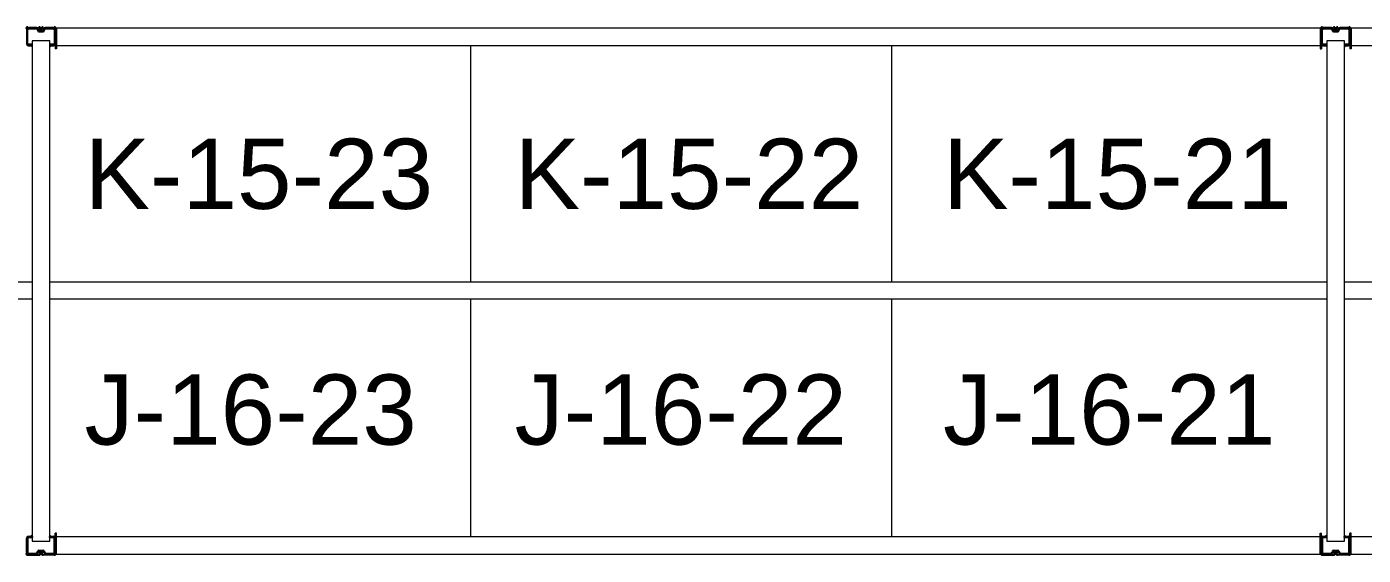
# Model space of a CAD drawing. Header units: inches. Extents: x 2743 to 10591, y -1604 to 5792.
# Drawn here: x 7842.8 to 7995.2, y 4457.9 to 4518.1 of the extents above; entities that cross this region are included whole.
import ezdxf

# ---------------------------------------------------------------- set-up
doc = ezdxf.new("R2010")
doc.units = ezdxf.units.IN
doc.header["$LTSCALE"] = 0.1875
doc.header["$MEASUREMENT"] = 0
for name, color, linetype, lineweight in [('22 Dimension', 7, 'Continuous', 5), ('32 Echelle', 160, 'Continuous', 15), ('33 Poutre', 30, 'Continuous', 15)]:
    doc.layers.add(name, color=color, linetype=linetype, lineweight=lineweight)
doc.styles.add('arial', font='')
doc.styles.get('arial').set_extended_font_data('Arial')

msp = doc.modelspace()

# ---------------------------------------------------------------- hatches: boundary and pattern name
at = {"layer": '32 Echelle'}
for points in [[(7843.39784, 4515.81503), (7843.39784, 4516.00253), (7843.21034, 4516.00253)], [(7843.39784, 4515.81503), (7843.39784, 4516.00253), (7843.21034, 4516.00253)], [(7845.39784, 4515.81503), (7845.39784, 4516.00253), (7845.58534, 4516.00253)], [(7845.39784, 4515.81503), (7845.39784, 4516.00253), (7845.58534, 4516.00253)], [(7991.02284, 4515.81503), (7991.02284, 4516.00253), (7990.83534, 4516.00253)], [(7991.02284, 4515.81503), (7991.02284, 4516.00253), (7990.83534, 4516.00253)], [(7993.02284, 4515.81503), (7993.02284, 4516.00253), (7993.21034, 4516.00253)], [(7993.02284, 4515.81503), (7993.02284, 4516.00253), (7993.21034, 4516.00253)], [(7843.39784, 4460.19003), (7843.39784, 4460.00253), (7843.21034, 4460.00253)], [(7843.39784, 4460.19003), (7843.39784, 4460.00253), (7843.21034, 4460.00253)], [(7845.39784, 4460.19003), (7845.39784, 4460.00253), (7845.58534, 4460.00253)], [(7845.39784, 4460.19003), (7845.39784, 4460.00253), (7845.58534, 4460.00253)], [(7991.02284, 4460.19003), (7991.02284, 4460.00253), (7990.83534, 4460.00253)], [(7991.02284, 4460.19003), (7991.02284, 4460.00253), (7990.83534, 4460.00253)], [(7993.02284, 4460.19003), (7993.02284, 4460.00253), (7993.21034, 4460.00253)], [(7993.02284, 4460.19003), (7993.02284, 4460.00253), (7993.21034, 4460.00253)]]:
    msp.add_hatch(color=256, dxfattribs=at).paths.add_polyline_path(points)

# ---------------------------------------------------------------- linework, layer by layer
at = {"layer": '22 Dimension'}
for p, q in [((7893.39784, 4489.00253), (7893.39784, 4516.00253)), ((7941.39784, 4489.00253), (7941.39784, 4516.00253)), ((7843.39784, 4489.00253), (7697.77284, 4489.00253)), ((7991.02284, 4489.00253), (7845.39784, 4489.00253)), ((8138.64784, 4489.00253), (7993.02284, 4489.00253)), ((7843.39784, 4487.08616), (7697.77284, 4487.08616)), ((7991.02284, 4487.08616), (7845.39784, 4487.08616)), ((7893.39784, 4460.00253), (7893.39784, 4487.08616)), ((7941.39784, 4460.00253), (7941.39784, 4487.08616)), ((8138.64784, 4487.08616), (7993.02284, 4487.08616))]:
    msp.add_line(p, q, dxfattribs=at)
at = {"layer": '32 Echelle', "linetype": 'Continuous', "lineweight": 25}
for p, q in [((7842.77288, 4517.81878), (7842.77288, 4516.18628)), ((7842.77288, 4517.81878), (7842.77288, 4516.18628)), ((7842.86288, 4516.18628), (7842.86288, 4517.81878)), ((7842.86288, 4516.18628), (7842.86288, 4517.81878)), ((7843.88547, 4518.00253), (7842.95663, 4518.00253)), ((7843.88547, 4518.00253), (7842.95663, 4518.00253)), ((7842.95663, 4517.91253), (7843.88547, 4517.91253)), ((7842.95663, 4517.91253), (7843.88547, 4517.91253)), ((7843.97512, 4517.84619), (7844.01903, 4517.70256)), ((7843.97512, 4517.84619), (7844.01903, 4517.70256)), ((7844.1051, 4517.72887), (7844.06119, 4517.8725)), ((7844.1051, 4517.72887), (7844.06119, 4517.8725)), ((7844.60092, 4517.66253), (7844.19475, 4517.66253)), ((7844.60092, 4517.66253), (7844.19475, 4517.66253)), ((7844.19475, 4517.57253), (7844.60092, 4517.57253)), ((7844.19475, 4517.57253), (7844.60092, 4517.57253)), ((7844.73449, 4517.8725), (7844.69057, 4517.72887)), ((7844.73449, 4517.8725), (7844.69057, 4517.72887)), ((7844.77664, 4517.70256), (7844.82055, 4517.84619)), ((7844.77664, 4517.70256), (7844.82055, 4517.84619)), ((7845.83904, 4518.00253), (7844.91021, 4518.00253)), ((7845.83904, 4518.00253), (7844.91021, 4518.00253)), ((7844.91021, 4517.91253), (7845.83904, 4517.91253)), ((7844.91021, 4517.91253), (7845.83904, 4517.91253)), ((7845.93279, 4517.81878), (7845.93279, 4516.18628)), ((7845.93279, 4517.81878), (7845.93279, 4516.18628)), ((7846.02279, 4516.18628), (7846.02279, 4517.81878)), ((7846.02279, 4516.18628), (7846.02279, 4517.81878)), ((7990.39788, 4517.81878), (7990.39788, 4516.18628)), ((7990.39788, 4517.81878), (7990.39788, 4516.18628)), ((7990.48788, 4516.18628), (7990.48788, 4517.81878)), ((7990.48788, 4516.18628), (7990.48788, 4517.81878)), ((7991.51047, 4518.00253), (7990.58163, 4518.00253)), ((7991.51047, 4518.00253), (7990.58163, 4518.00253)), ((7990.58163, 4517.91253), (7991.51047, 4517.91253)), ((7990.58163, 4517.91253), (7991.51047, 4517.91253)), ((7991.60012, 4517.84619), (7991.64403, 4517.70256)), ((7991.60012, 4517.84619), (7991.64403, 4517.70256)), ((7991.7301, 4517.72887), (7991.68619, 4517.8725)), ((7991.7301, 4517.72887), (7991.68619, 4517.8725)), ((7992.22592, 4517.66253), (7991.81975, 4517.66253)), ((7992.22592, 4517.66253), (7991.81975, 4517.66253)), ((7991.81975, 4517.57253), (7992.22592, 4517.57253)), ((7991.81975, 4517.57253), (7992.22592, 4517.57253)), ((7992.35949, 4517.8725), (7992.31557, 4517.72887)), ((7992.35949, 4517.8725), (7992.31557, 4517.72887)), ((7992.40164, 4517.70256), (7992.44555, 4517.84619)), ((7992.40164, 4517.70256), (7992.44555, 4517.84619)), ((7993.46404, 4518.00253), (7992.53521, 4518.00253)), ((7993.46404, 4518.00253), (7992.53521, 4518.00253)), ((7992.53521, 4517.91253), (7993.46404, 4517.91253)), ((7992.53521, 4517.91253), (7993.46404, 4517.91253)), ((7993.55779, 4517.81878), (7993.55779, 4516.18628)), ((7993.55779, 4517.81878), (7993.55779, 4516.18628)), ((7993.64779, 4516.18628), (7993.64779, 4517.81878)), ((7993.64779, 4516.18628), (7993.64779, 4517.81878)), ((7843.37288, 4516.09253), (7842.95663, 4516.09253)), ((7843.37288, 4516.09253), (7842.95663, 4516.09253)), ((7842.95663, 4516.00253), (7843.37288, 4516.00253)), ((7842.95663, 4516.00253), (7843.37288, 4516.00253)), ((7843.37288, 4516.00253), (7843.37288, 4516.09253)), ((7843.37288, 4516.00253), (7843.37288, 4516.09253)), ((7845.83904, 4516.09253), (7845.42279, 4516.09253)), ((7845.42279, 4516.09253), (7845.42279, 4516.00253)), ((7845.83904, 4516.09253), (7845.42279, 4516.09253)), ((7845.42279, 4516.09253), (7845.42279, 4516.00253)), ((7845.42279, 4516.00253), (7845.83904, 4516.00253)), ((7845.42279, 4516.00253), (7845.83904, 4516.00253)), ((7990.99788, 4516.09253), (7990.58163, 4516.09253)), ((7990.99788, 4516.09253), (7990.58163, 4516.09253)), ((7990.58163, 4516.00253), (7990.99788, 4516.00253)), ((7990.58163, 4516.00253), (7990.99788, 4516.00253)), ((7990.99788, 4516.00253), (7990.99788, 4516.09253)), ((7990.99788, 4516.00253), (7990.99788, 4516.09253)), ((7993.46404, 4516.09253), (7993.04779, 4516.09253)), ((7993.04779, 4516.09253), (7993.04779, 4516.00253)), ((7993.46404, 4516.09253), (7993.04779, 4516.09253)), ((7993.04779, 4516.09253), (7993.04779, 4516.00253)), ((7993.04779, 4516.00253), (7993.46404, 4516.00253)), ((7993.04779, 4516.00253), (7993.46404, 4516.00253)), ((7842.77288, 4458.18628), (7842.77288, 4459.81878)), ((7842.77288, 4458.18628), (7842.77288, 4459.81878)), ((7842.86288, 4459.81878), (7842.86288, 4458.18628)), ((7842.86288, 4459.81878), (7842.86288, 4458.18628)), ((7842.95663, 4460.00253), (7843.37288, 4460.00253)), ((7842.95663, 4460.00253), (7843.37288, 4460.00253)), ((7843.37288, 4459.91253), (7842.95663, 4459.91253)), ((7843.37288, 4459.91253), (7842.95663, 4459.91253)), ((7843.37288, 4460.00253), (7843.37288, 4459.91253)), ((7843.37288, 4460.00253), (7843.37288, 4459.91253)), ((7845.42279, 4460.00253), (7845.83904, 4460.00253)), ((7845.42279, 4459.91253), (7845.42279, 4460.00253)), ((7845.42279, 4460.00253), (7845.83904, 4460.00253)), ((7845.42279, 4459.91253), (7845.42279, 4460.00253)), ((7845.83904, 4459.91253), (7845.42279, 4459.91253)), ((7845.83904, 4459.91253), (7845.42279, 4459.91253)), ((7845.93279, 4458.18628), (7845.93279, 4459.81878)), ((7845.93279, 4458.18628), (7845.93279, 4459.81878)), ((7846.02279, 4459.81878), (7846.02279, 4458.18628)), ((7846.02279, 4459.81878), (7846.02279, 4458.18628)), ((7990.39788, 4458.18628), (7990.39788, 4459.81878)), ((7990.39788, 4458.18628), (7990.39788, 4459.81878)), ((7990.48788, 4459.81878), (7990.48788, 4458.18628)), ((7990.48788, 4459.81878), (7990.48788, 4458.18628)), ((7990.58163, 4460.00253), (7990.99788, 4460.00253)), ((7990.58163, 4460.00253), (7990.99788, 4460.00253)), ((7990.99788, 4459.91253), (7990.58163, 4459.91253)), ((7990.99788, 4459.91253), (7990.58163, 4459.91253)), ((7990.99788, 4460.00253), (7990.99788, 4459.91253)), ((7990.99788, 4460.00253), (7990.99788, 4459.91253)), ((7993.04779, 4460.00253), (7993.46404, 4460.00253)), ((7993.04779, 4459.91253), (7993.04779, 4460.00253)), ((7993.04779, 4460.00253), (7993.46404, 4460.00253)), ((7993.04779, 4459.91253), (7993.04779, 4460.00253)), ((7993.46404, 4459.91253), (7993.04779, 4459.91253)), ((7993.46404, 4459.91253), (7993.04779, 4459.91253)), ((7993.55779, 4458.18628), (7993.55779, 4459.81878)), ((7993.55779, 4458.18628), (7993.55779, 4459.81878)), ((7993.64779, 4459.81878), (7993.64779, 4458.18628)), ((7993.64779, 4459.81878), (7993.64779, 4458.18628)), ((7842.95663, 4458.09253), (7843.88547, 4458.09253)), ((7842.95663, 4458.09253), (7843.88547, 4458.09253)), ((7843.88547, 4458.00253), (7842.95663, 4458.00253)), ((7843.88547, 4458.00253), (7842.95663, 4458.00253)), ((7843.97512, 4458.15887), (7844.01903, 4458.3025)), ((7843.97512, 4458.15887), (7844.01903, 4458.3025)), ((7844.1051, 4458.27619), (7844.06119, 4458.13256)), ((7844.1051, 4458.27619), (7844.06119, 4458.13256)), ((7844.19475, 4458.43253), (7844.60092, 4458.43253)), ((7844.19475, 4458.43253), (7844.60092, 4458.43253)), ((7844.60092, 4458.34253), (7844.19475, 4458.34253)), ((7844.60092, 4458.34253), (7844.19475, 4458.34253)), ((7844.73449, 4458.13256), (7844.69057, 4458.27619)), ((7844.73449, 4458.13256), (7844.69057, 4458.27619)), ((7844.77664, 4458.3025), (7844.82055, 4458.15887)), ((7844.77664, 4458.3025), (7844.82055, 4458.15887)), ((7844.91021, 4458.09253), (7845.83904, 4458.09253)), ((7844.91021, 4458.09253), (7845.83904, 4458.09253)), ((7845.83904, 4458.00253), (7844.91021, 4458.00253)), ((7845.83904, 4458.00253), (7844.91021, 4458.00253)), ((7990.58163, 4458.09253), (7991.51047, 4458.09253)), ((7990.58163, 4458.09253), (7991.51047, 4458.09253)), ((7991.51047, 4458.00253), (7990.58163, 4458.00253)), ((7991.51047, 4458.00253), (7990.58163, 4458.00253)), ((7991.60012, 4458.15887), (7991.64403, 4458.3025)), ((7991.60012, 4458.15887), (7991.64403, 4458.3025)), ((7991.7301, 4458.27619), (7991.68619, 4458.13256)), ((7991.7301, 4458.27619), (7991.68619, 4458.13256)), ((7991.81975, 4458.43253), (7992.22592, 4458.43253)), ((7991.81975, 4458.43253), (7992.22592, 4458.43253)), ((7992.22592, 4458.34253), (7991.81975, 4458.34253)), ((7992.22592, 4458.34253), (7991.81975, 4458.34253)), ((7992.35949, 4458.13256), (7992.31557, 4458.27619)), ((7992.35949, 4458.13256), (7992.31557, 4458.27619)), ((7992.40164, 4458.3025), (7992.44555, 4458.15887)), ((7992.40164, 4458.3025), (7992.44555, 4458.15887)), ((7992.53521, 4458.09253), (7993.46404, 4458.09253)), ((7992.53521, 4458.09253), (7993.46404, 4458.09253)), ((7993.46404, 4458.00253), (7992.53521, 4458.00253)), ((7993.46404, 4458.00253), (7992.53521, 4458.00253))]:
    msp.add_line(p, q, dxfattribs=at)
at = {"layer": '32 Echelle'}
for p, q in [((7843.39784, 4516.00253), (7843.21034, 4516.00253)), ((7843.39784, 4515.81503), (7843.21034, 4516.00253)), ((7843.39784, 4516.00253), (7843.21034, 4516.00253)), ((7843.39784, 4515.81503), (7843.21034, 4516.00253)), ((7845.39784, 4516.50253), (7843.39784, 4516.50253)), ((7843.39784, 4516.50253), (7843.39784, 4459.50253)), ((7845.39784, 4516.50253), (7843.39784, 4516.50253)), ((7843.39784, 4516.50253), (7843.39784, 4459.50253)), ((7843.39784, 4515.81503), (7843.39784, 4516.00253)), ((7843.39784, 4515.81503), (7843.39784, 4516.00253)), ((7845.39784, 4459.50253), (7845.39784, 4516.50253)), ((7845.39784, 4459.50253), (7845.39784, 4516.50253)), ((7845.39784, 4516.00253), (7845.58534, 4516.00253)), ((7845.39784, 4515.81503), (7845.39784, 4516.00253)), ((7845.39784, 4515.81503), (7845.58534, 4516.00253)), ((7845.39784, 4516.00253), (7845.58534, 4516.00253)), ((7845.39784, 4515.81503), (7845.39784, 4516.00253)), ((7845.39784, 4515.81503), (7845.58534, 4516.00253)), ((7991.02284, 4516.00253), (7990.83534, 4516.00253)), ((7991.02284, 4515.81503), (7990.83534, 4516.00253)), ((7991.02284, 4516.00253), (7990.83534, 4516.00253)), ((7991.02284, 4515.81503), (7990.83534, 4516.00253)), ((7993.02284, 4516.50253), (7991.02284, 4516.50253)), ((7991.02284, 4516.50253), (7991.02284, 4459.50253)), ((7993.02284, 4516.50253), (7991.02284, 4516.50253)), ((7991.02284, 4516.50253), (7991.02284, 4459.50253)), ((7991.02284, 4515.81503), (7991.02284, 4516.00253)), ((7991.02284, 4515.81503), (7991.02284, 4516.00253)), ((7993.02284, 4459.50253), (7993.02284, 4516.50253)), ((7993.02284, 4459.50253), (7993.02284, 4516.50253)), ((7993.02284, 4516.00253), (7993.21034, 4516.00253)), ((7993.02284, 4515.81503), (7993.02284, 4516.00253)), ((7993.02284, 4515.81503), (7993.21034, 4516.00253)), ((7993.02284, 4516.00253), (7993.21034, 4516.00253)), ((7993.02284, 4515.81503), (7993.02284, 4516.00253)), ((7993.02284, 4515.81503), (7993.21034, 4516.00253)), ((7843.39784, 4460.19003), (7843.21034, 4460.00253)), ((7843.39784, 4460.19003), (7843.21034, 4460.00253)), ((7843.39784, 4460.00253), (7843.21034, 4460.00253)), ((7843.39784, 4460.00253), (7843.21034, 4460.00253)), ((7843.39784, 4460.19003), (7843.39784, 4460.00253)), ((7843.39784, 4460.19003), (7843.39784, 4460.00253)), ((7843.39784, 4459.50253), (7845.39784, 4459.50253)), ((7843.39784, 4459.50253), (7845.39784, 4459.50253)), ((7845.39784, 4460.19003), (7845.39784, 4460.00253)), ((7845.39784, 4460.19003), (7845.58534, 4460.00253)), ((7845.39784, 4460.19003), (7845.39784, 4460.00253)), ((7845.39784, 4460.19003), (7845.58534, 4460.00253)), ((7845.39784, 4460.00253), (7845.58534, 4460.00253)), ((7845.39784, 4460.00253), (7845.58534, 4460.00253)), ((7991.02284, 4460.19003), (7990.83534, 4460.00253)), ((7991.02284, 4460.19003), (7990.83534, 4460.00253)), ((7991.02284, 4460.00253), (7990.83534, 4460.00253)), ((7991.02284, 4460.00253), (7990.83534, 4460.00253)), ((7991.02284, 4460.19003), (7991.02284, 4460.00253)), ((7991.02284, 4460.19003), (7991.02284, 4460.00253)), ((7991.02284, 4459.50253), (7993.02284, 4459.50253)), ((7991.02284, 4459.50253), (7993.02284, 4459.50253)), ((7993.02284, 4460.19003), (7993.02284, 4460.00253)), ((7993.02284, 4460.19003), (7993.21034, 4460.00253)), ((7993.02284, 4460.19003), (7993.02284, 4460.00253)), ((7993.02284, 4460.19003), (7993.21034, 4460.00253)), ((7993.02284, 4460.00253), (7993.21034, 4460.00253)), ((7993.02284, 4460.00253), (7993.21034, 4460.00253))]:
    msp.add_line(p, q, dxfattribs=at)
at = {"layer": '32 Echelle', "linetype": 'Continuous', "lineweight": 25}
for centre, radius, start, end in [((7842.95663, 4517.81878), 0.18375, 90, 180), ((7842.95663, 4517.81878), 0.18375, 90, 180), ((7842.95663, 4517.81878), 0.09375, 90, 180), ((7842.95663, 4517.81878), 0.09375, 90, 180), ((7843.88547, 4517.81878), 0.18375, 17, 90), ((7843.88547, 4517.81878), 0.18375, 17, 90), ((7843.88547, 4517.81878), 0.09375, 17, 90), ((7843.88547, 4517.81878), 0.09375, 17, 90), ((7844.19475, 4517.75628), 0.18375, 197, 270), ((7844.19475, 4517.75628), 0.18375, 197, 270), ((7844.19475, 4517.75628), 0.09375, 197, 270), ((7844.19475, 4517.75628), 0.09375, 197, 270), ((7844.60092, 4517.75628), 0.09375, 270, 343), ((7844.60092, 4517.75628), 0.09375, 270, 343), ((7844.60092, 4517.75628), 0.18375, 270, 343), ((7844.60092, 4517.75628), 0.18375, 270, 343), ((7844.91021, 4517.81878), 0.18375, 90, 163), ((7844.91021, 4517.81878), 0.18375, 90, 163), ((7844.91021, 4517.81878), 0.09375, 90, 163), ((7844.91021, 4517.81878), 0.09375, 90, 163), ((7845.83904, 4517.81878), 0.18375, 0, 90), ((7845.83904, 4517.81878), 0.18375, 0, 90), ((7845.83904, 4517.81878), 0.09375, 0, 90), ((7845.83904, 4517.81878), 0.09375, 0, 90), ((7990.58163, 4517.81878), 0.18375, 90, 180), ((7990.58163, 4517.81878), 0.18375, 90, 180), ((7990.58163, 4517.81878), 0.09375, 90, 180), ((7990.58163, 4517.81878), 0.09375, 90, 180), ((7991.51047, 4517.81878), 0.18375, 17, 90), ((7991.51047, 4517.81878), 0.18375, 17, 90), ((7991.51047, 4517.81878), 0.09375, 17, 90), ((7991.51047, 4517.81878), 0.09375, 17, 90), ((7991.81975, 4517.75628), 0.18375, 197, 270), ((7991.81975, 4517.75628), 0.18375, 197, 270), ((7991.81975, 4517.75628), 0.09375, 197, 270), ((7991.81975, 4517.75628), 0.09375, 197, 270), ((7992.22592, 4517.75628), 0.09375, 270, 343), ((7992.22592, 4517.75628), 0.09375, 270, 343), ((7992.22592, 4517.75628), 0.18375, 270, 343), ((7992.22592, 4517.75628), 0.18375, 270, 343), ((7992.53521, 4517.81878), 0.18375, 90, 163), ((7992.53521, 4517.81878), 0.18375, 90, 163), ((7992.53521, 4517.81878), 0.09375, 90, 163), ((7992.53521, 4517.81878), 0.09375, 90, 163), ((7993.46404, 4517.81878), 0.18375, 0, 90), ((7993.46404, 4517.81878), 0.18375, 0, 90), ((7993.46404, 4517.81878), 0.09375, 0, 90), ((7993.46404, 4517.81878), 0.09375, 0, 90), ((7842.95663, 4516.18628), 0.18375, 180, 270), ((7842.95663, 4516.18628), 0.18375, 180, 270), ((7842.95663, 4516.18628), 0.09375, 180, 270), ((7842.95663, 4516.18628), 0.09375, 180, 270), ((7845.83904, 4516.18628), 0.09375, 270, 0), ((7845.83904, 4516.18628), 0.18375, 270, 0), ((7845.83904, 4516.18628), 0.09375, 270, 0), ((7845.83904, 4516.18628), 0.18375, 270, 0), ((7990.58163, 4516.18628), 0.18375, 180, 270), ((7990.58163, 4516.18628), 0.18375, 180, 270), ((7990.58163, 4516.18628), 0.09375, 180, 270), ((7990.58163, 4516.18628), 0.09375, 180, 270), ((7993.46404, 4516.18628), 0.09375, 270, 0), ((7993.46404, 4516.18628), 0.18375, 270, 0), ((7993.46404, 4516.18628), 0.09375, 270, 0), ((7993.46404, 4516.18628), 0.18375, 270, 0), ((7842.95663, 4459.81878), 0.18375, 90, 180), ((7842.95663, 4459.81878), 0.18375, 90, 180), ((7842.95663, 4459.81878), 0.09375, 90, 180), ((7842.95663, 4459.81878), 0.09375, 90, 180), ((7845.83904, 4459.81878), 0.18375, 0, 90), ((7845.83904, 4459.81878), 0.18375, 0, 90), ((7845.83904, 4459.81878), 0.09375, 0, 90), ((7845.83904, 4459.81878), 0.09375, 0, 90), ((7990.58163, 4459.81878), 0.18375, 90, 180), ((7990.58163, 4459.81878), 0.18375, 90, 180), ((7990.58163, 4459.81878), 0.09375, 90, 180), ((7990.58163, 4459.81878), 0.09375, 90, 180), ((7993.46404, 4459.81878), 0.18375, 0, 90), ((7993.46404, 4459.81878), 0.18375, 0, 90), ((7993.46404, 4459.81878), 0.09375, 0, 90), ((7993.46404, 4459.81878), 0.09375, 0, 90), ((7842.95663, 4458.18628), 0.18375, 180, 270), ((7842.95663, 4458.18628), 0.18375, 180, 270), ((7842.95663, 4458.18628), 0.09375, 180, 270), ((7842.95663, 4458.18628), 0.09375, 180, 270), ((7843.88547, 4458.18628), 0.09375, 270, 343), ((7843.88547, 4458.18628), 0.09375, 270, 343), ((7843.88547, 4458.18628), 0.18375, 270, 343), ((7843.88547, 4458.18628), 0.18375, 270, 343), ((7844.19475, 4458.24878), 0.18375, 90, 163), ((7844.19475, 4458.24878), 0.18375, 90, 163), ((7844.19475, 4458.24878), 0.09375, 90, 163), ((7844.19475, 4458.24878), 0.09375, 90, 163), ((7844.60092, 4458.24878), 0.18375, 17, 90), ((7844.60092, 4458.24878), 0.18375, 17, 90), ((7844.60092, 4458.24878), 0.09375, 17, 90), ((7844.60092, 4458.24878), 0.09375, 17, 90), ((7844.91021, 4458.18628), 0.18375, 197, 270), ((7844.91021, 4458.18628), 0.18375, 197, 270), ((7844.91021, 4458.18628), 0.09375, 197, 270), ((7844.91021, 4458.18628), 0.09375, 197, 270), ((7845.83904, 4458.18628), 0.09375, 270, 0), ((7845.83904, 4458.18628), 0.18375, 270, 0), ((7845.83904, 4458.18628), 0.09375, 270, 0), ((7845.83904, 4458.18628), 0.18375, 270, 0), ((7990.58163, 4458.18628), 0.18375, 180, 270), ((7990.58163, 4458.18628), 0.18375, 180, 270), ((7990.58163, 4458.18628), 0.09375, 180, 270), ((7990.58163, 4458.18628), 0.09375, 180, 270), ((7991.51047, 4458.18628), 0.09375, 270, 343), ((7991.51047, 4458.18628), 0.09375, 270, 343), ((7991.51047, 4458.18628), 0.18375, 270, 343), ((7991.51047, 4458.18628), 0.18375, 270, 343), ((7991.81975, 4458.24878), 0.18375, 90, 163), ((7991.81975, 4458.24878), 0.18375, 90, 163), ((7991.81975, 4458.24878), 0.09375, 90, 163), ((7991.81975, 4458.24878), 0.09375, 90, 163), ((7992.22592, 4458.24878), 0.18375, 17, 90), ((7992.22592, 4458.24878), 0.18375, 17, 90), ((7992.22592, 4458.24878), 0.09375, 17, 90), ((7992.22592, 4458.24878), 0.09375, 17, 90), ((7992.53521, 4458.18628), 0.18375, 197, 270), ((7992.53521, 4458.18628), 0.18375, 197, 270), ((7992.53521, 4458.18628), 0.09375, 197, 270), ((7992.53521, 4458.18628), 0.09375, 197, 270), ((7993.46404, 4458.18628), 0.09375, 270, 0), ((7993.46404, 4458.18628), 0.18375, 270, 0), ((7993.46404, 4458.18628), 0.09375, 270, 0), ((7993.46404, 4458.18628), 0.18375, 270, 0)]:
    msp.add_arc(centre, radius, start, end, dxfattribs=at)
at = {"layer": '33 Poutre'}
for p, q in [((7844.15384, 4518.00253), (7842.89184, 4518.00253)), ((7844.27884, 4517.66253), (7844.27884, 4517.87753)), ((7844.27884, 4517.66253), (7844.39784, 4517.66253)), ((7844.39784, 4517.66253), (7844.39784, 4517.87753)), ((7844.39784, 4517.66253), (7844.39784, 4517.87753)), ((7844.51684, 4517.66253), (7844.39784, 4517.66253)), ((7844.51684, 4517.66253), (7844.51684, 4517.87753)), ((7844.64184, 4518.00253), (7845.90384, 4518.00253)), ((7846.02884, 4517.87753), (7846.02884, 4515.62153)), ((7846.14784, 4518.00253), (7990.27284, 4518.00253)), ((7846.14784, 4518.00253), (7846.14784, 4516.00253)), ((7846.14784, 4517.87753), (7846.14784, 4515.62153)), ((7990.27284, 4518.00253), (7990.27284, 4516.00253)), ((7990.27284, 4517.87753), (7990.27284, 4515.62153)), ((7990.39184, 4517.87753), (7990.39184, 4515.62153)), ((7991.77884, 4518.00253), (7990.51684, 4518.00253)), ((7991.90384, 4517.66253), (7991.90384, 4517.87753)), ((7991.90384, 4517.66253), (7992.02284, 4517.66253)), ((7992.02284, 4517.66253), (7992.02284, 4517.87753)), ((7992.02284, 4517.66253), (7992.02284, 4517.87753)), ((7992.14184, 4517.66253), (7992.02284, 4517.66253)), ((7992.14184, 4517.66253), (7992.14184, 4517.87753)), ((7992.26684, 4518.00253), (7993.52884, 4518.00253)), ((7993.65384, 4517.87753), (7993.65384, 4515.62153)), ((7993.77284, 4518.00253), (8137.89784, 4518.00253)), ((7993.77284, 4518.00253), (7993.77284, 4516.00253)), ((7993.77284, 4517.87753), (7993.77284, 4515.62153)), ((7846.14784, 4516.00253), (7990.27284, 4516.00253)), ((7993.77284, 4516.00253), (8137.89784, 4516.00253)), ((7846.14784, 4515.62153), (7846.02884, 4515.62153)), ((7990.27284, 4515.62153), (7990.39184, 4515.62153)), ((7993.77284, 4515.62153), (7993.65384, 4515.62153)), ((7846.14784, 4460.38353), (7846.02884, 4460.38353)), ((7846.02884, 4458.12753), (7846.02884, 4460.38353)), ((7846.14784, 4458.12753), (7846.14784, 4460.38353)), ((7846.14784, 4460.00253), (7990.27284, 4460.00253)), ((7846.14784, 4458.00253), (7846.14784, 4460.00253)), ((7990.27284, 4458.12753), (7990.27284, 4460.38353)), ((7990.27284, 4460.38353), (7990.39184, 4460.38353)), ((7990.27284, 4458.00253), (7990.27284, 4460.00253)), ((7990.39184, 4458.12753), (7990.39184, 4460.38353)), ((7993.77284, 4460.38353), (7993.65384, 4460.38353)), ((7993.65384, 4458.12753), (7993.65384, 4460.38353)), ((7993.77284, 4458.12753), (7993.77284, 4460.38353)), ((7993.77284, 4460.00253), (8137.89784, 4460.00253)), ((7993.77284, 4458.00253), (7993.77284, 4460.00253)), ((7844.15384, 4458.00253), (7842.89184, 4458.00253)), ((7842.89184, 4457.88353), (7844.15384, 4457.88353)), ((7844.27884, 4458.34253), (7844.27884, 4458.12753)), ((7844.27884, 4458.34253), (7844.39784, 4458.34253)), ((7844.39784, 4458.34253), (7844.39784, 4458.12753)), ((7844.39784, 4458.34253), (7844.39784, 4458.12753)), ((7844.51684, 4458.34253), (7844.39784, 4458.34253)), ((7844.51684, 4458.34253), (7844.51684, 4458.12753)), ((7844.64184, 4458.00253), (7845.90384, 4458.00253)), ((7845.90384, 4457.88353), (7844.64184, 4457.88353)), ((7846.14784, 4458.00253), (7990.27284, 4458.00253)), ((7991.77884, 4458.00253), (7990.51684, 4458.00253)), ((7990.51684, 4457.88353), (7991.77884, 4457.88353)), ((7991.90384, 4458.34253), (7991.90384, 4458.12753)), ((7991.90384, 4458.34253), (7992.02284, 4458.34253)), ((7992.02284, 4458.34253), (7992.02284, 4458.12753)), ((7992.02284, 4458.34253), (7992.02284, 4458.12753)), ((7992.14184, 4458.34253), (7992.02284, 4458.34253)), ((7992.14184, 4458.34253), (7992.14184, 4458.12753)), ((7992.26684, 4458.00253), (7993.52884, 4458.00253)), ((7993.52884, 4457.88353), (7992.26684, 4457.88353)), ((7993.77284, 4458.00253), (8137.89784, 4458.00253))]:
    msp.add_line(p, q, dxfattribs=at)
for centre, radius, start, end in [((7842.89184, 4517.87753), 0.244, 90, 180), ((7842.89184, 4517.87753), 0.125, 90, 180), ((7844.15384, 4517.87753), 0.244, 0, 90), ((7844.15384, 4517.87753), 0.125, 0, 90), ((7844.64184, 4517.87753), 0.244, 90, 180), ((7844.64184, 4517.87753), 0.125, 90, 180), ((7845.90384, 4517.87753), 0.244, 0, 90), ((7845.90384, 4517.87753), 0.125, 0, 90), ((7990.51684, 4517.87753), 0.244, 90, 180), ((7990.51684, 4517.87753), 0.125, 90, 180), ((7991.77884, 4517.87753), 0.244, 0, 90), ((7991.77884, 4517.87753), 0.125, 0, 90), ((7992.26684, 4517.87753), 0.244, 90, 180), ((7992.26684, 4517.87753), 0.125, 90, 180), ((7993.52884, 4517.87753), 0.244, 0, 90), ((7993.52884, 4517.87753), 0.125, 0, 90), ((7842.89184, 4458.12753), 0.244, 180, 270), ((7842.89184, 4458.12753), 0.125, 180, 270), ((7844.15384, 4458.12753), 0.125, 270, 0), ((7844.15384, 4458.12753), 0.244, 270, 0), ((7844.64184, 4458.12753), 0.244, 180, 270), ((7844.64184, 4458.12753), 0.125, 180, 270), ((7845.90384, 4458.12753), 0.244, 270, 0), ((7845.90384, 4458.12753), 0.125, 270, 0), ((7990.51684, 4458.12753), 0.244, 180, 270), ((7990.51684, 4458.12753), 0.125, 180, 270), ((7991.77884, 4458.12753), 0.125, 270, 0), ((7991.77884, 4458.12753), 0.244, 270, 0), ((7992.26684, 4458.12753), 0.244, 180, 270), ((7992.26684, 4458.12753), 0.125, 180, 270), ((7993.52884, 4458.12753), 0.244, 270, 0), ((7993.52884, 4458.12753), 0.125, 270, 0)]:
    msp.add_arc(centre, radius, start, end, dxfattribs=at)

# ---------------------------------------------------------------- texts
at = {"layer": '22 Dimension', "char_height": 8, "attachment_point": 1, "style": 'arial'}
for s, insert in [('{\\fArial Unicode MS|b0|i0|c0|p2;\\C8;K-15-23}', (7849.35797, 4505.36192)), ('{\\fArial Unicode MS|b0|i0|c0|p2;\\C8;K-15-22}', (7898.39874, 4505.36192)), ('{\\fArial Unicode MS|b0|i0|c0|p2;\\C8;K-15-21}', (7947.25154, 4505.36192)), ('{\\fArial Unicode MS|b0|i0|c0|p2;\\C8;J-16-23}', (7849.35797, 4478.48938)), ('{\\fArial Unicode MS|b0|i0|c0|p2;\\C8;J-16-22}', (7898.39874, 4478.48938)), ('{\\fArial Unicode MS|b0|i0|c0|p2;\\C8;J-16-21}', (7947.25154, 4478.48938))]:
    msp.add_mtext_dynamic_manual_height_columns(s, width=68.8901007, gutter_width=5, heights=[0], dxfattribs=dict(at, insert=insert))

doc.saveas('drawing.dxf')
